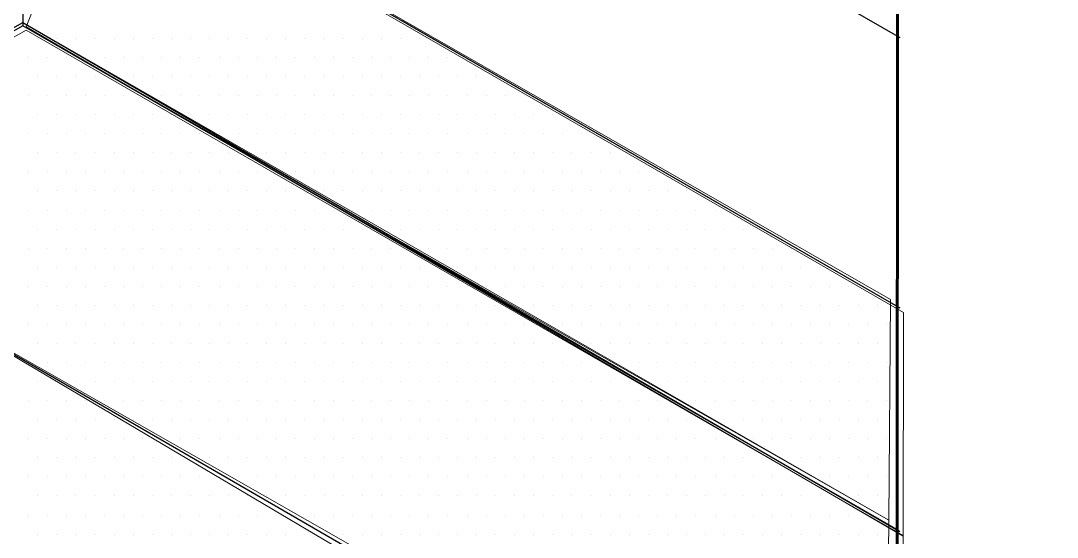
# Model space of a CAD drawing. Header units: inches. Extents: x -24 to 76, y -57 to 19.
# Drawn here: x 12.601 to 13.62, y 9.609 to 10.117 of the extents above; entities that cross this region are included whole.
import ezdxf

# ---------------------------------------------------------------- set-up
doc = ezdxf.new("R2010")
doc.units = ezdxf.units.IN
doc.header["$MEASUREMENT"] = 0
for name, color, linetype, lineweight in [('.ATI-HATCH', 7, 'Continuous', 0), ('G-ANNO-TTLB', 7, 'Continuous', 0), ('TYVEK', 7, 'Continuous', 0)]:
    doc.layers.add(name, color=color, linetype=linetype, lineweight=lineweight)
pattern_1 = [(45, (0, 0), (-7.071, 7.071), [])]

# ---------------------------------------------------------------- blocks, each defined once
blk = doc.blocks.new('Block_497')
at = {"layer": '.ATI-HATCH', "color": 243, "lineweight": 0, "true_color": 0xcc667f}
for p, q in [((12.6177, 10.1001), (12.6177, 10.1001)), ((12.6365, 10.1001), (12.6365, 10.1001)), ((12.6552, 10.1001), (12.6552, 10.1001)), ((12.674, 10.1001), (12.674, 10.1001)), ((12.6927, 10.1001), (12.6927, 10.1001)), ((12.7115, 10.1001), (12.7115, 10.1001)), ((12.7302, 10.1001), (12.7302, 10.1001)), ((12.749, 10.1001), (12.749, 10.1001)), ((12.7677, 10.1001), (12.7677, 10.1001)), ((12.7865, 10.1001), (12.7865, 10.1001)), ((12.8052, 10.1001), (12.8052, 10.1001)), ((12.824, 10.1001), (12.824, 10.1001)), ((12.8427, 10.1001), (12.8427, 10.1001)), ((12.8615, 10.1001), (12.8615, 10.1001)), ((12.8802, 10.1001), (12.8802, 10.1001)), ((12.899, 10.1001), (12.899, 10.1001)), ((12.9177, 10.1001), (12.9177, 10.1001)), ((12.9365, 10.1001), (12.9365, 10.1001)), ((12.9552, 10.1001), (12.9552, 10.1001)), ((12.974, 10.1001), (12.974, 10.1001)), ((12.9927, 10.1001), (12.9927, 10.1001)), ((12.6083, 10.0813), (12.6083, 10.0813)), ((12.6271, 10.0813), (12.6271, 10.0813)), ((12.6458, 10.0813), (12.6458, 10.0813)), ((12.6646, 10.0813), (12.6646, 10.0813)), ((12.6833, 10.0813), (12.6833, 10.0813)), ((12.7021, 10.0813), (12.7021, 10.0813)), ((12.7208, 10.0813), (12.7208, 10.0813)), ((12.7396, 10.0813), (12.7396, 10.0813)), ((12.7583, 10.0813), (12.7583, 10.0813)), ((12.7771, 10.0813), (12.7771, 10.0813)), ((12.7958, 10.0813), (12.7958, 10.0813)), ((12.8146, 10.0813), (12.8146, 10.0813)), ((12.8333, 10.0813), (12.8333, 10.0813)), ((12.8521, 10.0813), (12.8521, 10.0813)), ((12.8708, 10.0813), (12.8708, 10.0813)), ((12.8896, 10.0813), (12.8896, 10.0813)), ((12.9083, 10.0813), (12.9083, 10.0813)), ((12.9271, 10.0813), (12.9271, 10.0813)), ((12.9458, 10.0813), (12.9458, 10.0813)), ((12.9646, 10.0813), (12.9646, 10.0813)), ((12.9833, 10.0813), (12.9833, 10.0813)), ((13.0021, 10.0813), (13.0021, 10.0813)), ((13.0208, 10.0813), (13.0208, 10.0813)), ((12.6177, 10.0626), (12.6177, 10.0626)), ((12.6365, 10.0626), (12.6365, 10.0626)), ((12.6552, 10.0626), (12.6552, 10.0626)), ((12.674, 10.0626), (12.674, 10.0626)), ((12.6927, 10.0626), (12.6927, 10.0626)), ((12.7115, 10.0626), (12.7115, 10.0626)), ((12.7302, 10.0626), (12.7302, 10.0626)), ((12.749, 10.0626), (12.749, 10.0626)), ((12.7677, 10.0626), (12.7677, 10.0626)), ((12.7865, 10.0626), (12.7865, 10.0626)), ((12.8052, 10.0626), (12.8052, 10.0626)), ((12.824, 10.0626), (12.824, 10.0626)), ((12.8427, 10.0626), (12.8427, 10.0626)), ((12.8615, 10.0626), (12.8615, 10.0626)), ((12.8802, 10.0626), (12.8802, 10.0626)), ((12.899, 10.0626), (12.899, 10.0626)), ((12.9177, 10.0626), (12.9177, 10.0626)), ((12.9365, 10.0626), (12.9365, 10.0626)), ((12.9552, 10.0626), (12.9552, 10.0626)), ((12.974, 10.0626), (12.974, 10.0626)), ((12.9927, 10.0626), (12.9927, 10.0626)), ((13.0115, 10.0626), (13.0115, 10.0626)), ((13.0302, 10.0626), (13.0302, 10.0626)), ((13.049, 10.0626), (13.049, 10.0626)), ((12.6083, 10.0438), (12.6083, 10.0438)), ((12.6271, 10.0438), (12.6271, 10.0438)), ((12.6458, 10.0438), (12.6458, 10.0438)), ((12.6646, 10.0438), (12.6646, 10.0438)), ((12.6833, 10.0438), (12.6833, 10.0438)), ((12.7021, 10.0438), (12.7021, 10.0438)), ((12.7396, 10.0438), (12.7396, 10.0438)), ((12.7583, 10.0438), (12.7583, 10.0438)), ((12.7771, 10.0438), (12.7771, 10.0438)), ((12.7958, 10.0438), (12.7958, 10.0438)), ((12.8146, 10.0438), (12.8146, 10.0438)), ((12.8333, 10.0438), (12.8333, 10.0438)), ((12.8521, 10.0438), (12.8521, 10.0438)), ((12.8708, 10.0438), (12.8708, 10.0438)), ((12.8896, 10.0438), (12.8896, 10.0438)), ((12.9083, 10.0438), (12.9083, 10.0438)), ((12.9271, 10.0438), (12.9271, 10.0438)), ((12.9458, 10.0438), (12.9458, 10.0438)), ((12.9646, 10.0438), (12.9646, 10.0438)), ((12.9833, 10.0438), (12.9833, 10.0438)), ((13.0021, 10.0438), (13.0021, 10.0438)), ((13.0208, 10.0438), (13.0208, 10.0438)), ((13.0396, 10.0438), (13.0396, 10.0438)), ((13.0583, 10.0438), (13.0583, 10.0438)), ((13.0771, 10.0438), (13.0771, 10.0438)), ((13.0958, 10.0438), (13.0958, 10.0438)), ((12.6177, 10.0251), (12.6177, 10.0251)), ((12.6365, 10.0251), (12.6365, 10.0251)), ((12.6552, 10.0251), (12.6552, 10.0251)), ((12.674, 10.0251), (12.674, 10.0251)), ((12.6927, 10.0251), (12.6927, 10.0251)), ((12.7115, 10.0251), (12.7115, 10.0251)), ((12.7302, 10.0251), (12.7302, 10.0251)), ((12.749, 10.0251), (12.749, 10.0251)), ((12.7677, 10.0251), (12.7677, 10.0251)), ((12.7865, 10.0251), (12.7865, 10.0251)), ((12.8052, 10.0251), (12.8052, 10.0251)), ((12.824, 10.0251), (12.824, 10.0251)), ((12.8427, 10.0251), (12.8427, 10.0251)), ((12.8615, 10.0251), (12.8615, 10.0251)), ((12.8802, 10.0251), (12.8802, 10.0251)), ((12.899, 10.0251), (12.899, 10.0251)), ((12.9177, 10.0251), (12.9177, 10.0251)), ((12.9365, 10.0251), (12.9365, 10.0251)), ((12.9552, 10.0251), (12.9552, 10.0251)), ((12.974, 10.0251), (12.974, 10.0251)), ((12.9927, 10.0251), (12.9927, 10.0251)), ((13.0115, 10.0251), (13.0115, 10.0251)), ((13.0302, 10.0251), (13.0302, 10.0251)), ((13.049, 10.0251), (13.049, 10.0251)), ((13.0677, 10.0251), (13.0677, 10.0251)), ((13.0865, 10.0251), (13.0865, 10.0251)), ((13.1052, 10.0251), (13.1052, 10.0251)), ((13.124, 10.0251), (13.124, 10.0251)), ((12.6083, 10.0063), (12.6083, 10.0063)), ((12.6271, 10.0063), (12.6271, 10.0063)), ((12.6458, 10.0063), (12.6458, 10.0063)), ((12.6646, 10.0063), (12.6646, 10.0063)), ((12.6833, 10.0063), (12.6833, 10.0063)), ((12.7021, 10.0063), (12.7021, 10.0063)), ((12.7208, 10.0063), (12.7208, 10.0063)), ((12.7396, 10.0063), (12.7396, 10.0063)), ((12.7583, 10.0063), (12.7583, 10.0063)), ((12.7771, 10.0063), (12.7771, 10.0063)), ((12.7958, 10.0063), (12.7958, 10.0063)), ((12.8146, 10.0063), (12.8146, 10.0063)), ((12.8333, 10.0063), (12.8333, 10.0063)), ((12.8521, 10.0063), (12.8521, 10.0063)), ((12.8708, 10.0063), (12.8708, 10.0063)), ((12.8896, 10.0063), (12.8896, 10.0063)), ((12.9083, 10.0063), (12.9083, 10.0063)), ((12.9271, 10.0063), (12.9271, 10.0063)), ((12.9458, 10.0063), (12.9458, 10.0063)), ((12.9646, 10.0063), (12.9646, 10.0063)), ((12.9833, 10.0063), (12.9833, 10.0063)), ((13.0021, 10.0063), (13.0021, 10.0063)), ((13.0208, 10.0063), (13.0208, 10.0063)), ((13.0396, 10.0063), (13.0396, 10.0063)), ((13.0583, 10.0063), (13.0583, 10.0063)), ((13.0771, 10.0063), (13.0771, 10.0063)), ((13.0958, 10.0063), (13.0958, 10.0063)), ((13.1146, 10.0063), (13.1146, 10.0063)), ((13.1333, 10.0063), (13.1333, 10.0063)), ((13.1521, 10.0063), (13.1521, 10.0063)), ((12.6177, 9.9876), (12.6177, 9.9876)), ((12.6365, 9.9876), (12.6365, 9.9876)), ((12.6552, 9.9876), (12.6552, 9.9876)), ((12.674, 9.9876), (12.674, 9.9876)), ((12.6927, 9.9876), (12.6927, 9.9876)), ((12.7115, 9.9876), (12.7115, 9.9876)), ((12.7302, 9.9876), (12.7302, 9.9876)), ((12.749, 9.9876), (12.749, 9.9876)), ((12.7677, 9.9876), (12.7677, 9.9876)), ((12.7865, 9.9876), (12.7865, 9.9876)), ((12.8052, 9.9876), (12.8052, 9.9876)), ((12.824, 9.9876), (12.824, 9.9876)), ((12.8427, 9.9876), (12.8427, 9.9876)), ((12.8615, 9.9876), (12.8615, 9.9876)), ((12.8802, 9.9876), (12.8802, 9.9876)), ((12.899, 9.9876), (12.899, 9.9876)), ((12.9177, 9.9876), (12.9177, 9.9876)), ((12.9365, 9.9876), (12.9365, 9.9876)), ((12.9552, 9.9876), (12.9552, 9.9876)), ((12.974, 9.9876), (12.974, 9.9876)), ((12.9927, 9.9876), (12.9927, 9.9876)), ((13.0115, 9.9876), (13.0115, 9.9876)), ((13.0302, 9.9876), (13.0302, 9.9876)), ((13.049, 9.9876), (13.049, 9.9876)), ((13.0677, 9.9876), (13.0677, 9.9876)), ((13.0865, 9.9876), (13.0865, 9.9876)), ((13.1052, 9.9876), (13.1052, 9.9876)), ((13.124, 9.9876), (13.124, 9.9876)), ((13.1427, 9.9876), (13.1427, 9.9876)), ((13.1615, 9.9876), (13.1615, 9.9876)), ((13.1802, 9.9876), (13.1802, 9.9876)), ((12.6083, 9.9688), (12.6083, 9.9688)), ((12.6271, 9.9688), (12.6271, 9.9688)), ((12.6458, 9.9688), (12.6458, 9.9688)), ((12.6646, 9.9688), (12.6646, 9.9688)), ((12.6833, 9.9688), (12.6833, 9.9688)), ((12.7021, 9.9688), (12.7021, 9.9688)), ((12.7208, 9.9688), (12.7208, 9.9688)), ((12.7396, 9.9688), (12.7396, 9.9688)), ((12.7583, 9.9688), (12.7583, 9.9688)), ((12.7771, 9.9688), (12.7771, 9.9688)), ((12.7958, 9.9688), (12.7958, 9.9688)), ((12.8146, 9.9688), (12.8146, 9.9688)), ((12.8333, 9.9688), (12.8333, 9.9688)), ((12.8521, 9.9688), (12.8521, 9.9688)), ((12.8708, 9.9688), (12.8708, 9.9688)), ((12.8896, 9.9688), (12.8896, 9.9688)), ((12.9083, 9.9688), (12.9083, 9.9688)), ((12.9271, 9.9688), (12.9271, 9.9688)), ((12.9458, 9.9688), (12.9458, 9.9688)), ((12.9646, 9.9688), (12.9646, 9.9688)), ((12.9833, 9.9688), (12.9833, 9.9688)), ((13.0021, 9.9688), (13.0021, 9.9688)), ((13.0208, 9.9688), (13.0208, 9.9688)), ((13.0396, 9.9688), (13.0396, 9.9688)), ((13.0583, 9.9688), (13.0583, 9.9688)), ((13.0771, 9.9688), (13.0771, 9.9688)), ((13.0958, 9.9688), (13.0958, 9.9688)), ((13.1146, 9.9688), (13.1146, 9.9688)), ((13.1333, 9.9688), (13.1333, 9.9688)), ((13.1521, 9.9688), (13.1521, 9.9688)), ((13.1708, 9.9688), (13.1708, 9.9688)), ((13.1896, 9.9688), (13.1896, 9.9688)), ((13.2083, 9.9688), (13.2083, 9.9688)), ((13.2271, 9.9688), (13.2271, 9.9688)), ((12.6177, 9.9501), (12.6177, 9.9501)), ((12.6365, 9.9501), (12.6365, 9.9501)), ((12.6552, 9.9501), (12.6552, 9.9501)), ((12.674, 9.9501), (12.674, 9.9501)), ((12.6927, 9.9501), (12.6927, 9.9501)), ((12.7115, 9.9501), (12.7115, 9.9501)), ((12.7302, 9.9501), (12.7302, 9.9501)), ((12.749, 9.9501), (12.749, 9.9501)), ((12.7677, 9.9501), (12.7677, 9.9501)), ((12.7865, 9.9501), (12.7865, 9.9501)), ((12.8052, 9.9501), (12.8052, 9.9501)), ((12.824, 9.9501), (12.824, 9.9501)), ((12.8427, 9.9501), (12.8427, 9.9501)), ((12.8615, 9.9501), (12.8615, 9.9501)), ((12.899, 9.9501), (12.899, 9.9501)), ((12.9177, 9.9501), (12.9177, 9.9501)), ((12.9365, 9.9501), (12.9365, 9.9501)), ((12.9552, 9.9501), (12.9552, 9.9501)), ((12.974, 9.9501), (12.974, 9.9501)), ((12.9927, 9.9501), (12.9927, 9.9501)), ((13.0115, 9.9501), (13.0115, 9.9501)), ((13.0302, 9.9501), (13.0302, 9.9501)), ((13.049, 9.9501), (13.049, 9.9501)), ((13.0677, 9.9501), (13.0677, 9.9501)), ((13.0865, 9.9501), (13.0865, 9.9501)), ((13.1052, 9.9501), (13.1052, 9.9501)), ((13.124, 9.9501), (13.124, 9.9501)), ((13.1427, 9.9501), (13.1427, 9.9501)), ((13.1615, 9.9501), (13.1615, 9.9501)), ((13.1802, 9.9501), (13.1802, 9.9501)), ((13.199, 9.9501), (13.199, 9.9501)), ((13.2177, 9.9501), (13.2177, 9.9501)), ((13.2365, 9.9501), (13.2365, 9.9501)), ((13.2552, 9.9501), (13.2552, 9.9501)), ((12.6083, 9.9313), (12.6083, 9.9313)), ((12.6271, 9.9313), (12.6271, 9.9313)), ((12.6458, 9.9313), (12.6458, 9.9313)), ((12.6646, 9.9313), (12.6646, 9.9313)), ((12.6833, 9.9313), (12.6833, 9.9313)), ((12.7021, 9.9313), (12.7021, 9.9313)), ((12.7208, 9.9313), (12.7208, 9.9313)), ((12.7396, 9.9313), (12.7396, 9.9313)), ((12.7583, 9.9313), (12.7583, 9.9313)), ((12.7771, 9.9313), (12.7771, 9.9313)), ((12.7958, 9.9313), (12.7958, 9.9313)), ((12.8146, 9.9313), (12.8146, 9.9313)), ((12.8333, 9.9313), (12.8333, 9.9313)), ((12.8521, 9.9313), (12.8521, 9.9313)), ((12.8708, 9.9313), (12.8708, 9.9313)), ((12.8896, 9.9313), (12.8896, 9.9313)), ((12.9083, 9.9313), (12.9083, 9.9313)), ((12.9271, 9.9313), (12.9271, 9.9313)), ((12.9458, 9.9313), (12.9458, 9.9313)), ((12.9646, 9.9313), (12.9646, 9.9313)), ((12.9833, 9.9313), (12.9833, 9.9313)), ((13.0021, 9.9313), (13.0021, 9.9313)), ((13.0208, 9.9313), (13.0208, 9.9313)), ((13.0396, 9.9313), (13.0396, 9.9313)), ((13.0583, 9.9313), (13.0583, 9.9313)), ((13.0771, 9.9313), (13.0771, 9.9313)), ((13.0958, 9.9313), (13.0958, 9.9313)), ((13.1146, 9.9313), (13.1146, 9.9313)), ((13.1333, 9.9313), (13.1333, 9.9313)), ((13.1521, 9.9313), (13.1521, 9.9313)), ((13.1708, 9.9313), (13.1708, 9.9313)), ((13.1896, 9.9313), (13.1896, 9.9313)), ((13.2083, 9.9313), (13.2083, 9.9313)), ((13.2271, 9.9313), (13.2271, 9.9313)), ((13.2458, 9.9313), (13.2458, 9.9313)), ((13.2646, 9.9313), (13.2646, 9.9313)), ((13.2833, 9.9313), (13.2833, 9.9313)), ((12.6177, 9.9126), (12.6177, 9.9126)), ((12.6365, 9.9126), (12.6365, 9.9126)), ((12.6552, 9.9126), (12.6552, 9.9126)), ((12.674, 9.9126), (12.674, 9.9126)), ((12.6927, 9.9126), (12.6927, 9.9126)), ((12.7115, 9.9126), (12.7115, 9.9126)), ((12.7302, 9.9126), (12.7302, 9.9126)), ((12.749, 9.9126), (12.749, 9.9126)), ((12.7677, 9.9126), (12.7677, 9.9126)), ((12.7865, 9.9126), (12.7865, 9.9126)), ((12.8052, 9.9126), (12.8052, 9.9126)), ((12.824, 9.9126), (12.824, 9.9126)), ((12.8427, 9.9126), (12.8427, 9.9126)), ((12.8615, 9.9126), (12.8615, 9.9126)), ((12.8802, 9.9126), (12.8802, 9.9126)), ((12.899, 9.9126), (12.899, 9.9126)), ((12.9177, 9.9126), (12.9177, 9.9126)), ((12.9365, 9.9126), (12.9365, 9.9126)), ((12.9552, 9.9126), (12.9552, 9.9126)), ((12.974, 9.9126), (12.974, 9.9126)), ((12.9927, 9.9126), (12.9927, 9.9126)), ((13.0115, 9.9126), (13.0115, 9.9126)), ((13.0302, 9.9126), (13.0302, 9.9126)), ((13.049, 9.9126), (13.049, 9.9126)), ((13.0677, 9.9126), (13.0677, 9.9126)), ((13.0865, 9.9126), (13.0865, 9.9126)), ((13.1052, 9.9126), (13.1052, 9.9126)), ((13.124, 9.9126), (13.124, 9.9126)), ((13.1427, 9.9126), (13.1427, 9.9126)), ((13.1615, 9.9126), (13.1615, 9.9126)), ((13.1802, 9.9126), (13.1802, 9.9126)), ((13.199, 9.9126), (13.199, 9.9126)), ((13.2177, 9.9126), (13.2177, 9.9126)), ((13.2365, 9.9126), (13.2365, 9.9126)), ((13.2552, 9.9126), (13.2552, 9.9126)), ((13.274, 9.9126), (13.274, 9.9126)), ((13.2927, 9.9126), (13.2927, 9.9126)), ((13.3115, 9.9126), (13.3115, 9.9126)), ((12.6083, 9.8938), (12.6083, 9.8938)), ((12.6271, 9.8938), (12.6271, 9.8938)), ((12.6458, 9.8938), (12.6458, 9.8938)), ((12.6646, 9.8938), (12.6646, 9.8938)), ((12.6833, 9.8938), (12.6833, 9.8938)), ((12.7021, 9.8938), (12.7021, 9.8938)), ((12.7208, 9.8938), (12.7208, 9.8938)), ((12.7396, 9.8938), (12.7396, 9.8938)), ((12.7583, 9.8938), (12.7583, 9.8938)), ((12.7771, 9.8938), (12.7771, 9.8938)), ((12.7958, 9.8938), (12.7958, 9.8938)), ((12.8146, 9.8938), (12.8146, 9.8938)), ((12.8333, 9.8938), (12.8333, 9.8938)), ((12.8521, 9.8938), (12.8521, 9.8938)), ((12.8708, 9.8938), (12.8708, 9.8938)), ((12.8896, 9.8938), (12.8896, 9.8938)), ((12.9083, 9.8938), (12.9083, 9.8938)), ((12.9271, 9.8938), (12.9271, 9.8938)), ((12.9458, 9.8938), (12.9458, 9.8938)), ((12.9646, 9.8938), (12.9646, 9.8938)), ((12.9833, 9.8938), (12.9833, 9.8938)), ((13.0021, 9.8938), (13.0021, 9.8938)), ((13.0208, 9.8938), (13.0208, 9.8938)), ((13.0396, 9.8938), (13.0396, 9.8938)), ((13.0583, 9.8938), (13.0583, 9.8938)), ((13.0771, 9.8938), (13.0771, 9.8938)), ((13.0958, 9.8938), (13.0958, 9.8938)), ((13.1146, 9.8938), (13.1146, 9.8938)), ((13.1333, 9.8938), (13.1333, 9.8938)), ((13.1521, 9.8938), (13.1521, 9.8938)), ((13.1708, 9.8938), (13.1708, 9.8938)), ((13.1896, 9.8938), (13.1896, 9.8938)), ((13.2083, 9.8938), (13.2083, 9.8938)), ((13.2271, 9.8938), (13.2271, 9.8938)), ((13.2458, 9.8938), (13.2458, 9.8938)), ((13.2646, 9.8938), (13.2646, 9.8938)), ((13.2833, 9.8938), (13.2833, 9.8938)), ((13.3021, 9.8938), (13.3021, 9.8938)), ((13.3208, 9.8938), (13.3208, 9.8938)), ((13.3396, 9.8938), (13.3396, 9.8938)), ((13.3583, 9.8938), (13.3583, 9.8938)), ((12.6177, 9.8751), (12.6177, 9.8751)), ((12.6365, 9.8751), (12.6365, 9.8751)), ((12.6552, 9.8751), (12.6552, 9.8751)), ((12.674, 9.8751), (12.674, 9.8751)), ((12.6927, 9.8751), (12.6927, 9.8751)), ((12.7115, 9.8751), (12.7115, 9.8751)), ((12.7302, 9.8751), (12.7302, 9.8751)), ((12.749, 9.8751), (12.749, 9.8751)), ((12.7677, 9.8751), (12.7677, 9.8751)), ((12.7865, 9.8751), (12.7865, 9.8751)), ((12.8052, 9.8751), (12.8052, 9.8751)), ((12.824, 9.8751), (12.824, 9.8751)), ((12.8427, 9.8751), (12.8427, 9.8751)), ((12.8615, 9.8751), (12.8615, 9.8751)), ((12.8802, 9.8751), (12.8802, 9.8751)), ((12.899, 9.8751), (12.899, 9.8751)), ((12.9177, 9.8751), (12.9177, 9.8751)), ((12.9365, 9.8751), (12.9365, 9.8751)), ((12.9552, 9.8751), (12.9552, 9.8751)), ((12.974, 9.8751), (12.974, 9.8751)), ((12.9927, 9.8751), (12.9927, 9.8751)), ((13.0302, 9.8751), (13.0302, 9.8751)), ((13.049, 9.8751), (13.049, 9.8751)), ((13.0677, 9.8751), (13.0677, 9.8751)), ((13.0865, 9.8751), (13.0865, 9.8751)), ((13.1052, 9.8751), (13.1052, 9.8751)), ((13.124, 9.8751), (13.124, 9.8751)), ((13.1427, 9.8751), (13.1427, 9.8751)), ((13.1615, 9.8751), (13.1615, 9.8751)), ((13.1802, 9.8751), (13.1802, 9.8751)), ((13.199, 9.8751), (13.199, 9.8751)), ((13.2177, 9.8751), (13.2177, 9.8751)), ((13.2365, 9.8751), (13.2365, 9.8751)), ((13.2552, 9.8751), (13.2552, 9.8751)), ((13.274, 9.8751), (13.274, 9.8751)), ((13.2927, 9.8751), (13.2927, 9.8751)), ((13.3115, 9.8751), (13.3115, 9.8751)), ((13.3302, 9.8751), (13.3302, 9.8751)), ((13.349, 9.8751), (13.349, 9.8751)), ((13.3677, 9.8751), (13.3677, 9.8751)), ((13.3865, 9.8751), (13.3865, 9.8751)), ((12.6083, 9.8563), (12.6083, 9.8563)), ((12.6271, 9.8563), (12.6271, 9.8563)), ((12.6458, 9.8563), (12.6458, 9.8563)), ((12.6646, 9.8563), (12.6646, 9.8563)), ((12.6833, 9.8563), (12.6833, 9.8563)), ((12.7021, 9.8563), (12.7021, 9.8563)), ((12.7208, 9.8563), (12.7208, 9.8563)), ((12.7396, 9.8563), (12.7396, 9.8563)), ((12.7583, 9.8563), (12.7583, 9.8563)), ((12.7771, 9.8563), (12.7771, 9.8563)), ((12.7958, 9.8563), (12.7958, 9.8563)), ((12.8146, 9.8563), (12.8146, 9.8563)), ((12.8333, 9.8563), (12.8333, 9.8563)), ((12.8521, 9.8563), (12.8521, 9.8563)), ((12.8708, 9.8563), (12.8708, 9.8563)), ((12.8896, 9.8563), (12.8896, 9.8563)), ((12.9083, 9.8563), (12.9083, 9.8563)), ((12.9271, 9.8563), (12.9271, 9.8563)), ((12.9458, 9.8563), (12.9458, 9.8563)), ((12.9646, 9.8563), (12.9646, 9.8563)), ((12.9833, 9.8563), (12.9833, 9.8563)), ((13.0021, 9.8563), (13.0021, 9.8563)), ((13.0208, 9.8563), (13.0208, 9.8563)), ((13.0396, 9.8563), (13.0396, 9.8563)), ((13.0583, 9.8563), (13.0583, 9.8563)), ((13.0771, 9.8563), (13.0771, 9.8563)), ((13.0958, 9.8563), (13.0958, 9.8563)), ((13.1146, 9.8563), (13.1146, 9.8563)), ((13.1333, 9.8563), (13.1333, 9.8563)), ((13.1521, 9.8563), (13.1521, 9.8563)), ((13.1708, 9.8563), (13.1708, 9.8563)), ((13.1896, 9.8563), (13.1896, 9.8563)), ((13.2083, 9.8563), (13.2083, 9.8563)), ((13.2271, 9.8563), (13.2271, 9.8563)), ((13.2458, 9.8563), (13.2458, 9.8563)), ((13.2646, 9.8563), (13.2646, 9.8563)), ((13.2833, 9.8563), (13.2833, 9.8563)), ((13.3021, 9.8563), (13.3021, 9.8563)), ((13.3208, 9.8563), (13.3208, 9.8563)), ((13.3396, 9.8563), (13.3396, 9.8563)), ((13.3583, 9.8563), (13.3583, 9.8563)), ((13.3771, 9.8563), (13.3771, 9.8563)), ((13.3958, 9.8563), (13.3958, 9.8563)), ((13.4146, 9.8563), (13.4146, 9.8563)), ((12.6177, 9.8376), (12.6177, 9.8376)), ((12.6365, 9.8376), (12.6365, 9.8376)), ((12.6552, 9.8376), (12.6552, 9.8376)), ((12.674, 9.8376), (12.674, 9.8376)), ((12.6927, 9.8376), (12.6927, 9.8376)), ((12.7115, 9.8376), (12.7115, 9.8376)), ((12.7302, 9.8376), (12.7302, 9.8376)), ((12.749, 9.8376), (12.749, 9.8376)), ((12.7677, 9.8376), (12.7677, 9.8376)), ((12.7865, 9.8376), (12.7865, 9.8376)), ((12.8052, 9.8376), (12.8052, 9.8376)), ((12.824, 9.8376), (12.824, 9.8376)), ((12.8427, 9.8376), (12.8427, 9.8376)), ((12.8615, 9.8376), (12.8615, 9.8376)), ((12.8802, 9.8376), (12.8802, 9.8376)), ((12.899, 9.8376), (12.899, 9.8376)), ((12.9177, 9.8376), (12.9177, 9.8376)), ((12.9365, 9.8376), (12.9365, 9.8376)), ((12.9552, 9.8376), (12.9552, 9.8376)), ((12.974, 9.8376), (12.974, 9.8376)), ((12.9927, 9.8376), (12.9927, 9.8376)), ((13.0115, 9.8376), (13.0115, 9.8376)), ((13.0302, 9.8376), (13.0302, 9.8376)), ((13.049, 9.8376), (13.049, 9.8376)), ((13.0677, 9.8376), (13.0677, 9.8376)), ((13.0865, 9.8376), (13.0865, 9.8376)), ((13.1052, 9.8376), (13.1052, 9.8376)), ((13.124, 9.8376), (13.124, 9.8376)), ((13.1427, 9.8376), (13.1427, 9.8376)), ((13.1615, 9.8376), (13.1615, 9.8376)), ((13.1802, 9.8376), (13.1802, 9.8376)), ((13.199, 9.8376), (13.199, 9.8376)), ((13.2177, 9.8376), (13.2177, 9.8376)), ((13.2365, 9.8376), (13.2365, 9.8376)), ((13.2552, 9.8376), (13.2552, 9.8376)), ((13.274, 9.8376), (13.274, 9.8376)), ((13.2927, 9.8376), (13.2927, 9.8376)), ((13.3115, 9.8376), (13.3115, 9.8376)), ((13.3302, 9.8376), (13.3302, 9.8376)), ((13.349, 9.8376), (13.349, 9.8376)), ((13.3677, 9.8376), (13.3677, 9.8376)), ((13.3865, 9.8376), (13.3865, 9.8376)), ((13.4052, 9.8376), (13.4052, 9.8376)), ((13.424, 9.8376), (13.424, 9.8376)), ((13.4427, 9.8376), (13.4427, 9.8376)), ((12.6083, 9.8188), (12.6083, 9.8188)), ((12.6271, 9.8188), (12.6271, 9.8188)), ((12.6458, 9.8188), (12.6458, 9.8188)), ((12.6646, 9.8188), (12.6646, 9.8188)), ((12.6833, 9.8188), (12.6833, 9.8188)), ((12.7021, 9.8188), (12.7021, 9.8188)), ((12.7208, 9.8188), (12.7208, 9.8188)), ((12.7396, 9.8188), (12.7396, 9.8188)), ((12.7583, 9.8188), (12.7583, 9.8188)), ((12.7771, 9.8188), (12.7771, 9.8188)), ((12.7958, 9.8188), (12.7958, 9.8188)), ((12.8146, 9.8188), (12.8146, 9.8188)), ((12.8333, 9.8188), (12.8333, 9.8188)), ((12.8521, 9.8188), (12.8521, 9.8188)), ((12.8708, 9.8188), (12.8708, 9.8188)), ((12.8896, 9.8188), (12.8896, 9.8188)), ((12.9083, 9.8188), (12.9083, 9.8188)), ((12.9271, 9.8188), (12.9271, 9.8188)), ((12.9458, 9.8188), (12.9458, 9.8188)), ((12.9646, 9.8188), (12.9646, 9.8188)), ((12.9833, 9.8188), (12.9833, 9.8188)), ((13.0021, 9.8188), (13.0021, 9.8188)), ((13.0208, 9.8188), (13.0208, 9.8188)), ((13.0396, 9.8188), (13.0396, 9.8188)), ((13.0583, 9.8188), (13.0583, 9.8188)), ((13.0771, 9.8188), (13.0771, 9.8188)), ((13.0958, 9.8188), (13.0958, 9.8188)), ((13.1146, 9.8188), (13.1146, 9.8188)), ((13.1333, 9.8188), (13.1333, 9.8188)), ((13.1521, 9.8188), (13.1521, 9.8188)), ((13.1708, 9.8188), (13.1708, 9.8188)), ((13.1896, 9.8188), (13.1896, 9.8188)), ((13.2083, 9.8188), (13.2083, 9.8188)), ((13.2271, 9.8188), (13.2271, 9.8188)), ((13.2458, 9.8188), (13.2458, 9.8188)), ((13.2646, 9.8188), (13.2646, 9.8188)), ((13.2833, 9.8188), (13.2833, 9.8188)), ((13.3021, 9.8188), (13.3021, 9.8188)), ((13.3208, 9.8188), (13.3208, 9.8188)), ((13.3396, 9.8188), (13.3396, 9.8188)), ((13.3583, 9.8188), (13.3583, 9.8188)), ((13.3771, 9.8188), (13.3771, 9.8188)), ((13.3958, 9.8188), (13.3958, 9.8188)), ((13.4146, 9.8188), (13.4146, 9.8188)), ((13.4333, 9.8188), (13.4333, 9.8188)), ((13.4521, 9.8188), (13.4521, 9.8188)), ((12.6177, 9.8001), (12.6177, 9.8001)), ((12.6365, 9.8001), (12.6365, 9.8001)), ((12.6552, 9.8001), (12.6552, 9.8001)), ((12.674, 9.8001), (12.674, 9.8001)), ((12.6927, 9.8001), (12.6927, 9.8001)), ((12.7115, 9.8001), (12.7115, 9.8001)), ((12.7302, 9.8001), (12.7302, 9.8001)), ((12.749, 9.8001), (12.749, 9.8001)), ((12.7677, 9.8001), (12.7677, 9.8001)), ((12.7865, 9.8001), (12.7865, 9.8001)), ((12.8052, 9.8001), (12.8052, 9.8001)), ((12.824, 9.8001), (12.824, 9.8001)), ((12.8427, 9.8001), (12.8427, 9.8001)), ((12.8615, 9.8001), (12.8615, 9.8001)), ((12.8802, 9.8001), (12.8802, 9.8001)), ((12.899, 9.8001), (12.899, 9.8001)), ((12.9177, 9.8001), (12.9177, 9.8001)), ((12.9365, 9.8001), (12.9365, 9.8001)), ((12.9552, 9.8001), (12.9552, 9.8001)), ((12.974, 9.8001), (12.974, 9.8001)), ((12.9927, 9.8001), (12.9927, 9.8001)), ((13.0115, 9.8001), (13.0115, 9.8001)), ((13.0302, 9.8001), (13.0302, 9.8001)), ((13.049, 9.8001), (13.049, 9.8001)), ((13.0677, 9.8001), (13.0677, 9.8001)), ((13.0865, 9.8001), (13.0865, 9.8001)), ((13.1052, 9.8001), (13.1052, 9.8001)), ((13.124, 9.8001), (13.124, 9.8001)), ((13.1427, 9.8001), (13.1427, 9.8001)), ((13.1615, 9.8001), (13.1615, 9.8001)), ((13.1802, 9.8001), (13.1802, 9.8001)), ((13.199, 9.8001), (13.199, 9.8001)), ((13.2177, 9.8001), (13.2177, 9.8001)), ((13.2365, 9.8001), (13.2365, 9.8001)), ((13.2552, 9.8001), (13.2552, 9.8001)), ((13.274, 9.8001), (13.274, 9.8001)), ((13.2927, 9.8001), (13.2927, 9.8001)), ((13.3115, 9.8001), (13.3115, 9.8001)), ((13.3302, 9.8001), (13.3302, 9.8001)), ((13.349, 9.8001), (13.349, 9.8001)), ((13.3677, 9.8001), (13.3677, 9.8001)), ((13.3865, 9.8001), (13.3865, 9.8001)), ((13.4052, 9.8001), (13.4052, 9.8001)), ((13.424, 9.8001), (13.424, 9.8001)), ((13.4427, 9.8001), (13.4427, 9.8001)), ((13.4615, 9.8001), (13.4615, 9.8001)), ((12.6083, 9.7813), (12.6083, 9.7813)), ((12.6271, 9.7813), (12.6271, 9.7813)), ((12.6458, 9.7813), (12.6458, 9.7813)), ((12.6646, 9.7813), (12.6646, 9.7813)), ((12.6833, 9.7813), (12.6833, 9.7813)), ((12.7021, 9.7813), (12.7021, 9.7813)), ((12.7208, 9.7813), (12.7208, 9.7813)), ((12.7396, 9.7813), (12.7396, 9.7813)), ((12.7583, 9.7813), (12.7583, 9.7813)), ((12.7771, 9.7813), (12.7771, 9.7813)), ((12.7958, 9.7813), (12.7958, 9.7813)), ((12.8146, 9.7813), (12.8146, 9.7813)), ((12.8333, 9.7813), (12.8333, 9.7813)), ((12.8521, 9.7813), (12.8521, 9.7813)), ((12.8708, 9.7813), (12.8708, 9.7813)), ((12.8896, 9.7813), (12.8896, 9.7813)), ((12.9083, 9.7813), (12.9083, 9.7813)), ((12.9271, 9.7813), (12.9271, 9.7813)), ((12.9458, 9.7813), (12.9458, 9.7813)), ((12.9646, 9.7813), (12.9646, 9.7813)), ((12.9833, 9.7813), (12.9833, 9.7813)), ((13.0021, 9.7813), (13.0021, 9.7813)), ((13.0208, 9.7813), (13.0208, 9.7813)), ((13.0396, 9.7813), (13.0396, 9.7813)), ((13.0583, 9.7813), (13.0583, 9.7813)), ((13.0771, 9.7813), (13.0771, 9.7813)), ((13.0958, 9.7813), (13.0958, 9.7813)), ((13.1146, 9.7813), (13.1146, 9.7813)), ((13.1333, 9.7813), (13.1333, 9.7813)), ((13.1521, 9.7813), (13.1521, 9.7813)), ((13.1708, 9.7813), (13.1708, 9.7813)), ((13.1896, 9.7813), (13.1896, 9.7813)), ((13.2083, 9.7813), (13.2083, 9.7813)), ((13.2271, 9.7813), (13.2271, 9.7813)), ((13.2458, 9.7813), (13.2458, 9.7813)), ((13.2646, 9.7813), (13.2646, 9.7813)), ((13.2833, 9.7813), (13.2833, 9.7813)), ((13.3021, 9.7813), (13.3021, 9.7813)), ((13.3208, 9.7813), (13.3208, 9.7813)), ((13.3396, 9.7813), (13.3396, 9.7813)), ((13.3583, 9.7813), (13.3583, 9.7813)), ((13.3771, 9.7813), (13.3771, 9.7813)), ((13.3958, 9.7813), (13.3958, 9.7813)), ((13.4146, 9.7813), (13.4146, 9.7813)), ((13.4333, 9.7813), (13.4333, 9.7813)), ((13.4521, 9.7813), (13.4521, 9.7813)), ((12.6177, 9.7626), (12.6177, 9.7626)), ((12.6365, 9.7626), (12.6365, 9.7626)), ((12.6552, 9.7626), (12.6552, 9.7626)), ((12.674, 9.7626), (12.674, 9.7626)), ((12.6927, 9.7626), (12.6927, 9.7626)), ((12.7115, 9.7626), (12.7115, 9.7626)), ((12.7302, 9.7626), (12.7302, 9.7626)), ((12.749, 9.7626), (12.749, 9.7626)), ((12.7677, 9.7626), (12.7677, 9.7626)), ((12.7865, 9.7626), (12.7865, 9.7626)), ((12.8052, 9.7626), (12.8052, 9.7626)), ((12.824, 9.7626), (12.824, 9.7626)), ((12.8427, 9.7626), (12.8427, 9.7626)), ((12.8615, 9.7626), (12.8615, 9.7626)), ((12.8802, 9.7626), (12.8802, 9.7626)), ((12.899, 9.7626), (12.899, 9.7626)), ((12.9177, 9.7626), (12.9177, 9.7626)), ((12.9365, 9.7626), (12.9365, 9.7626)), ((12.9552, 9.7626), (12.9552, 9.7626)), ((12.974, 9.7626), (12.974, 9.7626)), ((12.9927, 9.7626), (12.9927, 9.7626)), ((13.0115, 9.7626), (13.0115, 9.7626)), ((13.0302, 9.7626), (13.0302, 9.7626)), ((13.049, 9.7626), (13.049, 9.7626)), ((13.0677, 9.7626), (13.0677, 9.7626)), ((13.0865, 9.7626), (13.0865, 9.7626)), ((13.1052, 9.7626), (13.1052, 9.7626)), ((13.124, 9.7626), (13.124, 9.7626)), ((13.1427, 9.7626), (13.1427, 9.7626)), ((13.1615, 9.7626), (13.1615, 9.7626)), ((13.1802, 9.7626), (13.1802, 9.7626)), ((13.199, 9.7626), (13.199, 9.7626)), ((13.2177, 9.7626), (13.2177, 9.7626)), ((13.2365, 9.7626), (13.2365, 9.7626)), ((13.2552, 9.7626), (13.2552, 9.7626)), ((13.274, 9.7626), (13.274, 9.7626)), ((13.2927, 9.7626), (13.2927, 9.7626)), ((13.3115, 9.7626), (13.3115, 9.7626)), ((13.3302, 9.7626), (13.3302, 9.7626)), ((13.349, 9.7626), (13.349, 9.7626)), ((13.3677, 9.7626), (13.3677, 9.7626)), ((13.3865, 9.7626), (13.3865, 9.7626)), ((13.4052, 9.7626), (13.4052, 9.7626)), ((13.424, 9.7626), (13.424, 9.7626)), ((13.4427, 9.7626), (13.4427, 9.7626)), ((13.4615, 9.7626), (13.4615, 9.7626)), ((12.6083, 9.7438), (12.6083, 9.7438)), ((12.6271, 9.7438), (12.6271, 9.7438)), ((12.6458, 9.7438), (12.6458, 9.7438)), ((12.6646, 9.7438), (12.6646, 9.7438)), ((12.6833, 9.7438), (12.6833, 9.7438)), ((12.7021, 9.7438), (12.7021, 9.7438)), ((12.7208, 9.7438), (12.7208, 9.7438)), ((12.7396, 9.7438), (12.7396, 9.7438)), ((12.7583, 9.7438), (12.7583, 9.7438)), ((12.7771, 9.7438), (12.7771, 9.7438)), ((12.7958, 9.7438), (12.7958, 9.7438)), ((12.8146, 9.7438), (12.8146, 9.7438)), ((12.8333, 9.7438), (12.8333, 9.7438)), ((12.8521, 9.7438), (12.8521, 9.7438)), ((12.8708, 9.7438), (12.8708, 9.7438)), ((12.8896, 9.7438), (12.8896, 9.7438)), ((12.9083, 9.7438), (12.9083, 9.7438)), ((12.9271, 9.7438), (12.9271, 9.7438)), ((12.9458, 9.7438), (12.9458, 9.7438)), ((12.9646, 9.7438), (12.9646, 9.7438)), ((12.9833, 9.7438), (12.9833, 9.7438)), ((13.0021, 9.7438), (13.0021, 9.7438)), ((13.0208, 9.7438), (13.0208, 9.7438)), ((13.0396, 9.7438), (13.0396, 9.7438)), ((13.0583, 9.7438), (13.0583, 9.7438)), ((13.0771, 9.7438), (13.0771, 9.7438)), ((13.0958, 9.7438), (13.0958, 9.7438)), ((13.1146, 9.7438), (13.1146, 9.7438)), ((13.1333, 9.7438), (13.1333, 9.7438)), ((13.1521, 9.7438), (13.1521, 9.7438)), ((13.1708, 9.7438), (13.1708, 9.7438)), ((13.1896, 9.7438), (13.1896, 9.7438)), ((13.2083, 9.7438), (13.2083, 9.7438)), ((13.2271, 9.7438), (13.2271, 9.7438)), ((13.2458, 9.7438), (13.2458, 9.7438)), ((13.2646, 9.7438), (13.2646, 9.7438)), ((13.2833, 9.7438), (13.2833, 9.7438)), ((13.3021, 9.7438), (13.3021, 9.7438)), ((13.3208, 9.7438), (13.3208, 9.7438)), ((13.3396, 9.7438), (13.3396, 9.7438)), ((13.3583, 9.7438), (13.3583, 9.7438)), ((13.3771, 9.7438), (13.3771, 9.7438)), ((13.3958, 9.7438), (13.3958, 9.7438)), ((13.4146, 9.7438), (13.4146, 9.7438)), ((13.4333, 9.7438), (13.4333, 9.7438)), ((13.4521, 9.7438), (13.4521, 9.7438)), ((12.6177, 9.7251), (12.6177, 9.7251)), ((12.6365, 9.7251), (12.6365, 9.7251)), ((12.6552, 9.7251), (12.6552, 9.7251)), ((12.674, 9.7251), (12.674, 9.7251)), ((12.6927, 9.7251), (12.6927, 9.7251)), ((12.7115, 9.7251), (12.7115, 9.7251)), ((12.7302, 9.7251), (12.7302, 9.7251)), ((12.749, 9.7251), (12.749, 9.7251)), ((12.7677, 9.7251), (12.7677, 9.7251)), ((12.7865, 9.7251), (12.7865, 9.7251)), ((12.8052, 9.7251), (12.8052, 9.7251)), ((12.824, 9.7251), (12.824, 9.7251)), ((12.8427, 9.7251), (12.8427, 9.7251)), ((12.8615, 9.7251), (12.8615, 9.7251)), ((12.8802, 9.7251), (12.8802, 9.7251)), ((12.899, 9.7251), (12.899, 9.7251)), ((12.9177, 9.7251), (12.9177, 9.7251)), ((12.9365, 9.7251), (12.9365, 9.7251)), ((12.9552, 9.7251), (12.9552, 9.7251)), ((12.974, 9.7251), (12.974, 9.7251)), ((12.9927, 9.7251), (12.9927, 9.7251)), ((13.0115, 9.7251), (13.0115, 9.7251)), ((13.0302, 9.7251), (13.0302, 9.7251)), ((13.049, 9.7251), (13.049, 9.7251)), ((13.0677, 9.7251), (13.0677, 9.7251)), ((13.0865, 9.7251), (13.0865, 9.7251)), ((13.1052, 9.7251), (13.1052, 9.7251)), ((13.124, 9.7251), (13.124, 9.7251)), ((13.1427, 9.7251), (13.1427, 9.7251)), ((13.1615, 9.7251), (13.1615, 9.7251)), ((13.1802, 9.7251), (13.1802, 9.7251)), ((13.199, 9.7251), (13.199, 9.7251)), ((13.2177, 9.7251), (13.2177, 9.7251)), ((13.2365, 9.7251), (13.2365, 9.7251)), ((13.2552, 9.7251), (13.2552, 9.7251)), ((13.274, 9.7251), (13.274, 9.7251)), ((13.2927, 9.7251), (13.2927, 9.7251)), ((13.3115, 9.7251), (13.3115, 9.7251)), ((13.3302, 9.7251), (13.3302, 9.7251)), ((13.349, 9.7251), (13.349, 9.7251)), ((13.3677, 9.7251), (13.3677, 9.7251)), ((13.3865, 9.7251), (13.3865, 9.7251)), ((13.4052, 9.7251), (13.4052, 9.7251)), ((13.424, 9.7251), (13.424, 9.7251)), ((13.4427, 9.7251), (13.4427, 9.7251)), ((13.4615, 9.7251), (13.4615, 9.7251)), ((12.6083, 9.7063), (12.6083, 9.7063)), ((12.6271, 9.7063), (12.6271, 9.7063)), ((12.6458, 9.7063), (12.6458, 9.7063)), ((12.6646, 9.7063), (12.6646, 9.7063)), ((12.6833, 9.7063), (12.6833, 9.7063)), ((12.7021, 9.7063), (12.7021, 9.7063)), ((12.7208, 9.7063), (12.7208, 9.7063)), ((12.7396, 9.7063), (12.7396, 9.7063)), ((12.7583, 9.7063), (12.7583, 9.7063)), ((12.7771, 9.7063), (12.7771, 9.7063)), ((12.7958, 9.7063), (12.7958, 9.7063)), ((12.8146, 9.7063), (12.8146, 9.7063)), ((12.8333, 9.7063), (12.8333, 9.7063)), ((12.8521, 9.7063), (12.8521, 9.7063)), ((12.8708, 9.7063), (12.8708, 9.7063)), ((12.8896, 9.7063), (12.8896, 9.7063)), ((12.9083, 9.7063), (12.9083, 9.7063)), ((12.9271, 9.7063), (12.9271, 9.7063)), ((12.9458, 9.7063), (12.9458, 9.7063)), ((12.9646, 9.7063), (12.9646, 9.7063)), ((12.9833, 9.7063), (12.9833, 9.7063)), ((13.0021, 9.7063), (13.0021, 9.7063)), ((13.0208, 9.7063), (13.0208, 9.7063)), ((13.0396, 9.7063), (13.0396, 9.7063)), ((13.0583, 9.7063), (13.0583, 9.7063)), ((13.0771, 9.7063), (13.0771, 9.7063)), ((13.0958, 9.7063), (13.0958, 9.7063)), ((13.1146, 9.7063), (13.1146, 9.7063)), ((13.1333, 9.7063), (13.1333, 9.7063)), ((13.1521, 9.7063), (13.1521, 9.7063)), ((13.1708, 9.7063), (13.1708, 9.7063)), ((13.1896, 9.7063), (13.1896, 9.7063)), ((13.2083, 9.7063), (13.2083, 9.7063)), ((13.2271, 9.7063), (13.2271, 9.7063)), ((13.2458, 9.7063), (13.2458, 9.7063)), ((13.2646, 9.7063), (13.2646, 9.7063)), ((13.2833, 9.7063), (13.2833, 9.7063)), ((13.3021, 9.7063), (13.3021, 9.7063)), ((13.3208, 9.7063), (13.3208, 9.7063)), ((13.3396, 9.7063), (13.3396, 9.7063)), ((13.3583, 9.7063), (13.3583, 9.7063)), ((13.3771, 9.7063), (13.3771, 9.7063)), ((13.3958, 9.7063), (13.3958, 9.7063)), ((13.4146, 9.7063), (13.4146, 9.7063)), ((13.4333, 9.7063), (13.4333, 9.7063)), ((13.4521, 9.7063), (13.4521, 9.7063)), ((12.6177, 9.6876), (12.6177, 9.6876)), ((12.6365, 9.6876), (12.6365, 9.6876)), ((12.6552, 9.6876), (12.6552, 9.6876)), ((12.674, 9.6876), (12.674, 9.6876)), ((12.6927, 9.6876), (12.6927, 9.6876)), ((12.7115, 9.6876), (12.7115, 9.6876)), ((12.7302, 9.6876), (12.7302, 9.6876)), ((12.749, 9.6876), (12.749, 9.6876)), ((12.7677, 9.6876), (12.7677, 9.6876)), ((12.7865, 9.6876), (12.7865, 9.6876)), ((12.8052, 9.6876), (12.8052, 9.6876)), ((12.824, 9.6876), (12.824, 9.6876)), ((12.8427, 9.6876), (12.8427, 9.6876)), ((12.8615, 9.6876), (12.8615, 9.6876)), ((12.8802, 9.6876), (12.8802, 9.6876)), ((12.899, 9.6876), (12.899, 9.6876)), ((12.9177, 9.6876), (12.9177, 9.6876)), ((12.9365, 9.6876), (12.9365, 9.6876)), ((12.9552, 9.6876), (12.9552, 9.6876)), ((12.974, 9.6876), (12.974, 9.6876)), ((12.9927, 9.6876), (12.9927, 9.6876)), ((13.0115, 9.6876), (13.0115, 9.6876)), ((13.0302, 9.6876), (13.0302, 9.6876)), ((13.049, 9.6876), (13.049, 9.6876)), ((13.0677, 9.6876), (13.0677, 9.6876)), ((13.0865, 9.6876), (13.0865, 9.6876)), ((13.1052, 9.6876), (13.1052, 9.6876)), ((13.124, 9.6876), (13.124, 9.6876)), ((13.1427, 9.6876), (13.1427, 9.6876)), ((13.1615, 9.6876), (13.1615, 9.6876)), ((13.1802, 9.6876), (13.1802, 9.6876)), ((13.199, 9.6876), (13.199, 9.6876)), ((13.2177, 9.6876), (13.2177, 9.6876)), ((13.2365, 9.6876), (13.2365, 9.6876)), ((13.2552, 9.6876), (13.2552, 9.6876)), ((13.274, 9.6876), (13.274, 9.6876)), ((13.2927, 9.6876), (13.2927, 9.6876)), ((13.3115, 9.6876), (13.3115, 9.6876)), ((13.3302, 9.6876), (13.3302, 9.6876)), ((13.349, 9.6876), (13.349, 9.6876)), ((13.3677, 9.6876), (13.3677, 9.6876)), ((13.3865, 9.6876), (13.3865, 9.6876)), ((13.4052, 9.6876), (13.4052, 9.6876)), ((13.424, 9.6876), (13.424, 9.6876)), ((13.4427, 9.6876), (13.4427, 9.6876)), ((13.4615, 9.6876), (13.4615, 9.6876)), ((12.6083, 9.6688), (12.6083, 9.6688)), ((12.6271, 9.6688), (12.6271, 9.6688)), ((12.6458, 9.6688), (12.6458, 9.6688)), ((12.6646, 9.6688), (12.6646, 9.6688)), ((12.6833, 9.6688), (12.6833, 9.6688)), ((12.7021, 9.6688), (12.7021, 9.6688)), ((12.7208, 9.6688), (12.7208, 9.6688)), ((12.7396, 9.6688), (12.7396, 9.6688)), ((12.7583, 9.6688), (12.7583, 9.6688)), ((12.7771, 9.6688), (12.7771, 9.6688)), ((12.7958, 9.6688), (12.7958, 9.6688)), ((12.8146, 9.6688), (12.8146, 9.6688)), ((12.8333, 9.6688), (12.8333, 9.6688)), ((12.8521, 9.6688), (12.8521, 9.6688)), ((12.8708, 9.6688), (12.8708, 9.6688)), ((12.8896, 9.6688), (12.8896, 9.6688)), ((12.9083, 9.6688), (12.9083, 9.6688)), ((12.9271, 9.6688), (12.9271, 9.6688)), ((12.9458, 9.6688), (12.9458, 9.6688)), ((12.9646, 9.6688), (12.9646, 9.6688)), ((12.9833, 9.6688), (12.9833, 9.6688)), ((13.0021, 9.6688), (13.0021, 9.6688)), ((13.0208, 9.6688), (13.0208, 9.6688)), ((13.0396, 9.6688), (13.0396, 9.6688)), ((13.0583, 9.6688), (13.0583, 9.6688)), ((13.0771, 9.6688), (13.0771, 9.6688)), ((13.0958, 9.6688), (13.0958, 9.6688)), ((13.1146, 9.6688), (13.1146, 9.6688)), ((13.1333, 9.6688), (13.1333, 9.6688)), ((13.1521, 9.6688), (13.1521, 9.6688)), ((13.1708, 9.6688), (13.1708, 9.6688)), ((13.1896, 9.6688), (13.1896, 9.6688)), ((13.2083, 9.6688), (13.2083, 9.6688)), ((13.2271, 9.6688), (13.2271, 9.6688)), ((13.2458, 9.6688), (13.2458, 9.6688)), ((13.2646, 9.6688), (13.2646, 9.6688)), ((13.2833, 9.6688), (13.2833, 9.6688)), ((13.3021, 9.6688), (13.3021, 9.6688)), ((13.3208, 9.6688), (13.3208, 9.6688)), ((13.3396, 9.6688), (13.3396, 9.6688)), ((13.3583, 9.6688), (13.3583, 9.6688)), ((13.3771, 9.6688), (13.3771, 9.6688)), ((13.3958, 9.6688), (13.3958, 9.6688)), ((13.4146, 9.6688), (13.4146, 9.6688)), ((13.4333, 9.6688), (13.4333, 9.6688)), ((13.4521, 9.6688), (13.4521, 9.6688)), ((12.6177, 9.6501), (12.6177, 9.6501)), ((12.6365, 9.6501), (12.6365, 9.6501)), ((12.6552, 9.6501), (12.6552, 9.6501)), ((12.674, 9.6501), (12.674, 9.6501)), ((12.6927, 9.6501), (12.6927, 9.6501)), ((12.7115, 9.6501), (12.7115, 9.6501)), ((12.7302, 9.6501), (12.7302, 9.6501)), ((12.749, 9.6501), (12.749, 9.6501)), ((12.7677, 9.6501), (12.7677, 9.6501)), ((12.7865, 9.6501), (12.7865, 9.6501)), ((12.8052, 9.6501), (12.8052, 9.6501)), ((12.824, 9.6501), (12.824, 9.6501)), ((12.8427, 9.6501), (12.8427, 9.6501)), ((12.8615, 9.6501), (12.8615, 9.6501)), ((12.8802, 9.6501), (12.8802, 9.6501)), ((12.899, 9.6501), (12.899, 9.6501)), ((12.9177, 9.6501), (12.9177, 9.6501)), ((12.9365, 9.6501), (12.9365, 9.6501)), ((12.9552, 9.6501), (12.9552, 9.6501)), ((12.974, 9.6501), (12.974, 9.6501)), ((12.9927, 9.6501), (12.9927, 9.6501)), ((13.0115, 9.6501), (13.0115, 9.6501)), ((13.0302, 9.6501), (13.0302, 9.6501)), ((13.049, 9.6501), (13.049, 9.6501)), ((13.0677, 9.6501), (13.0677, 9.6501)), ((13.0865, 9.6501), (13.0865, 9.6501)), ((13.1052, 9.6501), (13.1052, 9.6501)), ((13.124, 9.6501), (13.124, 9.6501)), ((13.1427, 9.6501), (13.1427, 9.6501)), ((13.1615, 9.6501), (13.1615, 9.6501)), ((13.1802, 9.6501), (13.1802, 9.6501)), ((13.199, 9.6501), (13.199, 9.6501)), ((13.2177, 9.6501), (13.2177, 9.6501)), ((13.2365, 9.6501), (13.2365, 9.6501)), ((13.2552, 9.6501), (13.2552, 9.6501)), ((13.274, 9.6501), (13.274, 9.6501)), ((13.2927, 9.6501), (13.2927, 9.6501)), ((13.3115, 9.6501), (13.3115, 9.6501)), ((13.3302, 9.6501), (13.3302, 9.6501)), ((13.349, 9.6501), (13.349, 9.6501)), ((13.3677, 9.6501), (13.3677, 9.6501)), ((13.3865, 9.6501), (13.3865, 9.6501)), ((13.4052, 9.6501), (13.4052, 9.6501)), ((13.424, 9.6501), (13.424, 9.6501)), ((13.4427, 9.6501), (13.4427, 9.6501)), ((13.4615, 9.6501), (13.4615, 9.6501)), ((12.6083, 9.6313), (12.6083, 9.6313)), ((12.6271, 9.6313), (12.6271, 9.6313)), ((12.6458, 9.6313), (12.6458, 9.6313)), ((12.6646, 9.6313), (12.6646, 9.6313)), ((12.6833, 9.6313), (12.6833, 9.6313)), ((12.7021, 9.6313), (12.7021, 9.6313)), ((12.7208, 9.6313), (12.7208, 9.6313)), ((12.7396, 9.6313), (12.7396, 9.6313)), ((12.7583, 9.6313), (12.7583, 9.6313)), ((12.7771, 9.6313), (12.7771, 9.6313)), ((12.7958, 9.6313), (12.7958, 9.6313)), ((12.8146, 9.6313), (12.8146, 9.6313)), ((12.8333, 9.6313), (12.8333, 9.6313)), ((12.8521, 9.6313), (12.8521, 9.6313)), ((12.8708, 9.6313), (12.8708, 9.6313)), ((12.8896, 9.6313), (12.8896, 9.6313)), ((12.9083, 9.6313), (12.9083, 9.6313)), ((12.9271, 9.6313), (12.9271, 9.6313)), ((12.9458, 9.6313), (12.9458, 9.6313)), ((12.9646, 9.6313), (12.9646, 9.6313)), ((12.9833, 9.6313), (12.9833, 9.6313)), ((13.0021, 9.6313), (13.0021, 9.6313)), ((13.0208, 9.6313), (13.0208, 9.6313)), ((13.0396, 9.6313), (13.0396, 9.6313)), ((13.0583, 9.6313), (13.0583, 9.6313)), ((13.0771, 9.6313), (13.0771, 9.6313)), ((13.0958, 9.6313), (13.0958, 9.6313)), ((13.1146, 9.6313), (13.1146, 9.6313)), ((13.1333, 9.6313), (13.1333, 9.6313)), ((13.1521, 9.6313), (13.1521, 9.6313)), ((13.1708, 9.6313), (13.1708, 9.6313)), ((13.1896, 9.6313), (13.1896, 9.6313)), ((13.2083, 9.6313), (13.2083, 9.6313)), ((13.2271, 9.6313), (13.2271, 9.6313)), ((13.2458, 9.6313), (13.2458, 9.6313)), ((13.2646, 9.6313), (13.2646, 9.6313)), ((13.2833, 9.6313), (13.2833, 9.6313)), ((13.3021, 9.6313), (13.3021, 9.6313)), ((13.3208, 9.6313), (13.3208, 9.6313)), ((13.3396, 9.6313), (13.3396, 9.6313)), ((13.3583, 9.6313), (13.3583, 9.6313)), ((13.3771, 9.6313), (13.3771, 9.6313)), ((13.3958, 9.6313), (13.3958, 9.6313)), ((13.4146, 9.6313), (13.4146, 9.6313)), ((13.4333, 9.6313), (13.4333, 9.6313)), ((13.4521, 9.6313), (13.4521, 9.6313)), ((12.6177, 9.6126), (12.6177, 9.6126)), ((12.6365, 9.6126), (12.6365, 9.6126)), ((12.6552, 9.6126), (12.6552, 9.6126)), ((12.674, 9.6126), (12.674, 9.6126)), ((12.6927, 9.6126), (12.6927, 9.6126)), ((12.7115, 9.6126), (12.7115, 9.6126)), ((12.7302, 9.6126), (12.7302, 9.6126)), ((12.749, 9.6126), (12.749, 9.6126)), ((12.7677, 9.6126), (12.7677, 9.6126)), ((12.7865, 9.6126), (12.7865, 9.6126)), ((12.8052, 9.6126), (12.8052, 9.6126)), ((12.824, 9.6126), (12.824, 9.6126)), ((12.8427, 9.6126), (12.8427, 9.6126)), ((12.8615, 9.6126), (12.8615, 9.6126)), ((12.8802, 9.6126), (12.8802, 9.6126)), ((12.899, 9.6126), (12.899, 9.6126)), ((12.9177, 9.6126), (12.9177, 9.6126)), ((12.9365, 9.6126), (12.9365, 9.6126)), ((12.9552, 9.6126), (12.9552, 9.6126)), ((12.974, 9.6126), (12.974, 9.6126)), ((12.9927, 9.6126), (12.9927, 9.6126)), ((13.0115, 9.6126), (13.0115, 9.6126)), ((13.0302, 9.6126), (13.0302, 9.6126)), ((13.049, 9.6126), (13.049, 9.6126)), ((13.0677, 9.6126), (13.0677, 9.6126)), ((13.0865, 9.6126), (13.0865, 9.6126)), ((13.1052, 9.6126), (13.1052, 9.6126)), ((13.124, 9.6126), (13.124, 9.6126)), ((13.1427, 9.6126), (13.1427, 9.6126)), ((13.1615, 9.6126), (13.1615, 9.6126)), ((13.1802, 9.6126), (13.1802, 9.6126)), ((13.199, 9.6126), (13.199, 9.6126)), ((13.2177, 9.6126), (13.2177, 9.6126)), ((13.2365, 9.6126), (13.2365, 9.6126)), ((13.2552, 9.6126), (13.2552, 9.6126)), ((13.274, 9.6126), (13.274, 9.6126)), ((13.2927, 9.6126), (13.2927, 9.6126)), ((13.3115, 9.6126), (13.3115, 9.6126)), ((13.3302, 9.6126), (13.3302, 9.6126)), ((13.349, 9.6126), (13.349, 9.6126)), ((13.3677, 9.6126), (13.3677, 9.6126)), ((13.3865, 9.6126), (13.3865, 9.6126)), ((13.4052, 9.6126), (13.4052, 9.6126)), ((13.424, 9.6126), (13.424, 9.6126)), ((13.4427, 9.6126), (13.4427, 9.6126)), ((13.4615, 9.6126), (13.4615, 9.6126))]:
    blk.add_line(p, q, dxfattribs=at)
at = {"layer": '.ATI-HATCH'}
blk.add_lwpolyline([(12.979, 10.1129), (12.8561, 10.1838), (12.8561, 10.1846), (12.6756, 10.2863), (12.6061, 10.1113), (13.389, 9.6567), (13.4681, 9.6111), (13.4684, 9.8182), (13.4684, 9.8306)], close=True, dxfattribs=at)
blk.add_open_spline([(13.4681, 9.6107), (13.4681, 9.6107), (13.389, 9.6567), (13.389, 9.6567), (13.389, 9.6567), (12.6061, 10.108), (12.6061, 10.108), (12.6061, 10.108), (12.3233, 9.9483), (12.3233, 9.9483), (12.3233, 9.9483), (12.3215, 9.9473), (12.3215, 9.9473), (12.3215, 9.9473), (12.3182, 9.7192), (12.3182, 9.7192), (12.3286, 9.7173), (13.4629, 9.07), (13.4636, 9.0697), (13.4636, 9.0697), (13.4676, 9.3085), (13.4676, 9.3085), (13.4676, 9.3085), (13.4676, 9.3085), (13.4676, 9.3085), (13.4676, 9.3085), (13.4681, 9.6107), (13.4681, 9.6107)], degree=3, knots=[0, 0, 0, 0, 1, 1, 1, 2, 2, 2, 3, 3, 3, 4, 4, 4, 5, 5, 5, 6, 6, 6, 7, 7, 7, 8, 8, 8, 9, 9, 9, 9], dxfattribs=at)

msp = doc.modelspace()

# ---------------------------------------------------------------- hatches: boundary and pattern name
at = {"layer": 'G-ANNO-TTLB', "true_color": 0xff00ff, "transparency": 33554687}
h = msp.add_hatch(color=6, dxfattribs=at)
edge = h.paths.add_edge_path()
edge.add_spline(control_points=[(19.9156, -15.0652), (19.9156, -15.0652), (-20.7721, -15.0652), (-20.7721, -15.0652), (-20.7721, -15.0652), (-20.7721, 19.0598), (-20.7721, 19.0598), (-20.7721, 19.0598), (19.9156, 19.0598), (19.9156, 19.0598), (19.9156, 19.0598), (19.9156, -15.0652), (19.9156, -15.0652)], knot_values=[0, 0, 0, 0, 1, 1, 1, 2, 2, 2, 3, 3, 3, 4, 4, 4, 4], degree=3, periodic=0)
edge = h.paths.add_edge_path()
edge.add_spline(control_points=[(-20.6471, 18.9348), (-20.6471, 18.9348), (-20.6471, -14.9402), (-20.6471, -14.9402), (-20.6471, -14.9402), (19.7906, -14.9402), (19.7906, -14.9402), (19.7906, -14.9402), (19.7906, 18.9348), (19.7906, 18.9348), (19.7906, 18.9348), (-20.6471, 18.9348), (-20.6471, 18.9348)], knot_values=[0, 0, 0, 0, 1, 1, 1, 2, 2, 2, 3, 3, 3, 4, 4, 4, 4], degree=3, periodic=0)
edge.add_line((-20.6471, 18.9348), (-20.6471, 18.9348))
at = {"layer": 'TYVEK', "true_color": 0x000000, "transparency": 33554687}
h = msp.add_hatch(dxfattribs=at)
h.set_pattern_fill('_U', color=18, scale=10, angle=45, style=2, pattern_type=0)
h.set_pattern_definition(pattern_1)
h.paths.add_polyline_path([(13.454, 9.6262), (12.6029, 10.1158), (12.6029, 10.3325), (13.4557, 9.8434)])
h = msp.add_hatch(dxfattribs=at)
h.set_pattern_fill('_U', color=18, scale=10, angle=45, style=2, pattern_type=0)
h.set_pattern_definition(pattern_1)
h.paths.add_polyline_path([(13.451, 9.302), (12.3145, 9.9503), (12.6029, 10.1125), (13.454, 9.6262)])
h = msp.add_hatch(dxfattribs=at)
h.set_pattern_fill('_U', color=18, scale=10, angle=45, style=2, pattern_type=0)
h.set_pattern_definition(pattern_1)
h.paths.add_polyline_path([(13.4617, 9.0578), (12.3175, 9.7351), (12.3173, 9.9513), (13.4615, 9.274)])

# ---------------------------------------------------------------- linework, layer by layer
at = {"layer": 'G-ANNO-TTLB'}
for points in [[(19.9156, -15.0652), (19.9156, -15.0652), (-20.7721, -15.0652), (-20.7721, -15.0652), (-20.7721, -15.0652), (-20.7721, 19.0598), (-20.7721, 19.0598), (-20.7721, 19.0598), (19.9156, 19.0598), (19.9156, 19.0598), (19.9156, 19.0598), (19.9156, -15.0652), (19.9156, -15.0652)], [(-20.6471, 18.9348), (-20.6471, 18.9348), (-20.6471, -14.9402), (-20.6471, -14.9402), (-20.6471, -14.9402), (19.7906, -14.9402), (19.7906, -14.9402), (19.7906, -14.9402), (19.7906, 18.9348), (19.7906, 18.9348), (19.7906, 18.9348), (-20.6471, 18.9348), (-20.6471, 18.9348)]]:
    msp.add_open_spline(points, degree=3, knots=[0, 0, 0, 0, 1, 1, 1, 2, 2, 2, 3, 3, 3, 4, 4, 4, 4], dxfattribs=at)
at = {"layer": 'TYVEK', "color": 18, "lineweight": 60, "true_color": 0x000000}
msp.add_line((13.4623, 9.3052), (13.4629, 11.6739), dxfattribs=at)
at = {"layer": 'TYVEK', "color": 4, "lineweight": 25, "true_color": 0x00ffff}
for p, q in [((12.6029, 10.3325), (12.6029, 10.1125)), ((12.9757, 10.1174), (13.4651, 9.8351)), ((12.6029, 10.1125), (12.3182, 9.9518)), ((13.4644, 9.6158), (12.6029, 10.1125)), ((12.3299, 9.9422), (13.0899, 9.5025))]:
    msp.add_line(p, q, dxfattribs=at)
at = {"layer": 'TYVEK', "color": 33, "lineweight": 25, "true_color": 0xcc9966}
for p, q in [((13.0822, 10.3218), (13.4651, 10.1009)), ((12.6029, 10.2225), (12.6029, 10.1125)), ((12.8528, 10.1883), (13.4651, 9.8351)), ((12.3182, 9.9518), (12.6029, 10.1158)), ((12.6029, 10.1158), (13.4651, 9.6151))]:
    msp.add_line(p, q, dxfattribs=at)
at = {"layer": 'TYVEK'}
for points in [[(13.454, 9.6262), (12.6029, 10.1158), (12.6029, 10.3325), (13.4557, 9.8434)], [(13.451, 9.302), (12.3145, 9.9503), (12.6029, 10.1125), (13.454, 9.6262)], [(13.4617, 9.0578), (12.3175, 9.7351), (12.3173, 9.9513), (13.4615, 9.274)]]:
    msp.add_lwpolyline(points, close=True, dxfattribs=at)
at = {"layer": 'TYVEK', "color": 4, "lineweight": 25, "true_color": 0x00ffff}
msp.add_lwpolyline([(13.4651, 9.8228)], dxfattribs=at)

# ---------------------------------------------------------------- block references
at = {"layer": '.ATI-HATCH'}
msp.add_blockref('Block_497', (0, 0), dxfattribs=at)

doc.saveas('drawing.dxf')
